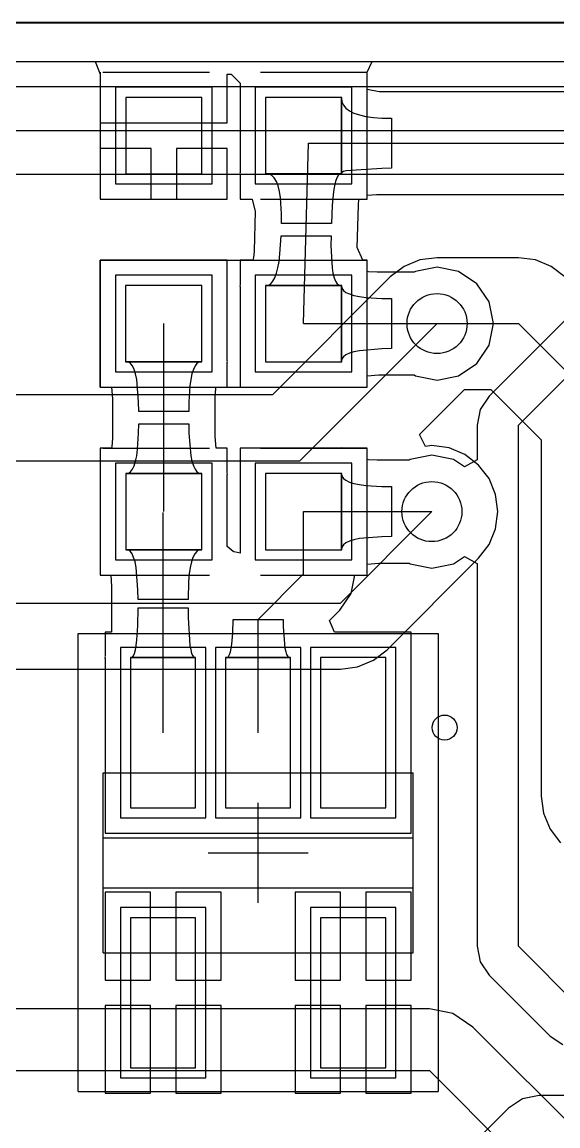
# Model space of a CAD drawing. Header units: millimetres. Extents: x 57.2 to 126.2, y 70.1 to 101.2.
# Drawn here: x 80.61 to 85.97, y 86.7 to 97.73 of the extents above; entities that cross this region are included whole.
import ezdxf

# ---------------------------------------------------------------- set-up
doc = ezdxf.new("R2010")
doc.units = ezdxf.units.MM
for name, color, linetype in [('BottomLayer', 5, 'Continuous'), ('BottomOverlay', 54, 'Continuous'), ('KeepOutLayer', 6, 'Continuous'), ('Mechanical13', 56, 'Continuous'), ('Mechanical15', 56, 'Continuous'), ('MultiLayer', 9, 'Continuous'), ('TopLayer', 1, 'Continuous'), ('TopOverlay', 2, 'Continuous'), ('TopPaste', 8, 'Continuous'), ('TopSolder', 216, 'Continuous')]:
    doc.layers.add(name, color=color, linetype=linetype)

# ---------------------------------------------------------------- blocks, each defined once
blk = doc.blocks.new('C0603_16')
at = {"layer": 'TopLayer'}
for p, q in [((-0.356, 0.559), (-0.356, -0.203)), ((0.406, 0.559), (-0.356, 0.559)), ((0.406, -0.203), (0.406, 0.559)), ((1.041, 0.559), (1.041, -0.203)), ((1.803, 0.559), (1.041, 0.559)), ((1.803, -0.203), (1.803, 0.559)), ((-0.356, -0.203), (0.406, -0.203)), ((1.041, -0.203), (1.803, -0.203))]:
    blk.add_line(p, q, dxfattribs=at)
at = {"layer": 'TopOverlay'}
for p, q in [((0.457, 0.813), (-0.61, 0.813)), ((-0.61, 0.813), (-0.61, -0.457)), ((2.032, 0.813), (0.965, 0.813)), ((2.057, 0.813), (2.057, -0.457)), ((0.457, -0.457), (-0.61, -0.457)), ((2.032, -0.457), (0.965, -0.457))]:
    blk.add_line(p, q, dxfattribs=at)
at = {"layer": 'TopPaste'}
for p, q in [((-0.356, 0.559), (-0.356, -0.203)), ((0.406, 0.559), (-0.356, 0.559)), ((0.406, -0.203), (0.406, 0.559)), ((1.041, 0.559), (1.041, -0.203)), ((1.803, 0.559), (1.041, 0.559)), ((1.803, -0.203), (1.803, 0.559)), ((-0.356, -0.203), (0.406, -0.203)), ((1.041, -0.203), (1.803, -0.203))]:
    blk.add_line(p, q, dxfattribs=at)
at = {"layer": 'TopSolder'}
for p, q in [((-0.457, 0.66), (-0.457, -0.305)), ((0.508, 0.66), (-0.457, 0.66)), ((0.508, -0.305), (0.508, 0.66)), ((0.94, 0.66), (0.94, -0.305)), ((1.905, 0.66), (0.94, 0.66)), ((1.905, -0.305), (1.905, 0.66)), ((-0.457, -0.305), (0.508, -0.305)), ((0.94, -0.305), (1.905, -0.305))]:
    blk.add_line(p, q, dxfattribs=at)
blk = doc.blocks.new('C0603_18')
at = {"layer": 'TopLayer'}
for p, q in [((-0.356, 0.559), (-0.356, -0.203)), ((0.406, 0.559), (-0.356, 0.559)), ((0.406, -0.203), (0.406, 0.559)), ((1.041, 0.559), (1.041, -0.203)), ((1.803, 0.559), (1.041, 0.559)), ((1.803, -0.203), (1.803, 0.559)), ((-0.356, -0.203), (0.406, -0.203)), ((1.041, -0.203), (1.803, -0.203))]:
    blk.add_line(p, q, dxfattribs=at)
at = {"layer": 'TopOverlay'}
for p, q in [((0.457, 0.813), (-0.61, 0.813)), ((-0.61, 0.813), (-0.61, -0.457)), ((2.032, 0.813), (0.965, 0.813)), ((2.057, 0.813), (2.057, -0.457)), ((0.457, -0.457), (-0.61, -0.457)), ((2.032, -0.457), (0.965, -0.457))]:
    blk.add_line(p, q, dxfattribs=at)
at = {"layer": 'TopPaste'}
for p, q in [((-0.356, 0.559), (-0.356, -0.203)), ((0.406, 0.559), (-0.356, 0.559)), ((0.406, -0.203), (0.406, 0.559)), ((1.041, 0.559), (1.041, -0.203)), ((1.803, 0.559), (1.041, 0.559)), ((1.803, -0.203), (1.803, 0.559)), ((-0.356, -0.203), (0.406, -0.203)), ((1.041, -0.203), (1.803, -0.203))]:
    blk.add_line(p, q, dxfattribs=at)
at = {"layer": 'TopSolder'}
for p, q in [((-0.457, 0.66), (-0.457, -0.305)), ((0.508, 0.66), (-0.457, 0.66)), ((0.508, -0.305), (0.508, 0.66)), ((0.94, 0.66), (0.94, -0.305)), ((1.905, 0.66), (0.94, 0.66)), ((1.905, -0.305), (1.905, 0.66)), ((-0.457, -0.305), (0.508, -0.305)), ((0.94, -0.305), (1.905, -0.305))]:
    blk.add_line(p, q, dxfattribs=at)
blk = doc.blocks.new('R0603_46')
at = {"layer": 'TopLayer'}
for p, q in [((-1.08, 0.381), (-1.08, -0.381)), ((-0.318, 0.381), (-1.08, 0.381)), ((-0.318, -0.381), (-0.318, 0.381)), ((0.317, 0.381), (0.317, -0.381)), ((1.079, 0.381), (0.317, 0.381)), ((1.079, -0.381), (1.079, 0.381)), ((-1.08, -0.381), (-0.318, -0.381)), ((0.317, -0.381), (1.079, -0.381))]:
    blk.add_line(p, q, dxfattribs=at)
at = {"layer": 'TopOverlay'}
for p, q in [((-1.334, 0.635), (1.333, 0.635)), ((-1.334, -0.635), (-1.334, 0.635)), ((1.333, -0.635), (1.333, 0.635)), ((-1.334, -0.635), (1.333, -0.635))]:
    blk.add_line(p, q, dxfattribs=at)
at = {"layer": 'TopPaste'}
for p, q in [((-1.08, 0.381), (-1.08, -0.381)), ((-0.318, 0.381), (-1.08, 0.381)), ((-0.318, -0.381), (-0.318, 0.381)), ((0.317, 0.381), (0.317, -0.381)), ((1.079, 0.381), (0.317, 0.381)), ((1.079, -0.381), (1.079, 0.381)), ((-1.08, -0.381), (-0.318, -0.381)), ((0.317, -0.381), (1.079, -0.381))]:
    blk.add_line(p, q, dxfattribs=at)
at = {"layer": 'TopSolder'}
for p, q in [((-1.181, 0.483), (-1.181, -0.483)), ((-0.216, 0.483), (-1.181, 0.483)), ((-0.216, -0.483), (-0.216, 0.483)), ((0.216, 0.483), (0.216, -0.483)), ((1.181, 0.483), (0.216, 0.483)), ((1.181, -0.483), (1.181, 0.483)), ((-1.181, -0.483), (-0.216, -0.483)), ((0.216, -0.483), (1.181, -0.483))]:
    blk.add_line(p, q, dxfattribs=at)
blk = doc.blocks.new('SSH1106_B_50')
at = {"layer": 'BottomOverlay'}
blk.add_line((37.362, -25.381), (2.762, -25.381), dxfattribs=at)
blk = doc.blocks.new('PL5353A_57')
at = {"layer": 'Mechanical13'}
for p, q in [((-0.894, -2.525), (-0.894, 0.575)), ((0.906, 0.575), (-0.894, 0.575)), ((0.906, -2.525), (0.906, 0.575)), ((0.906, -2.525), (-0.894, -2.525))]:
    blk.add_line(p, q, dxfattribs=at)
at = {"layer": 'Mechanical15'}
for p, q in [((-2.286, -2.775), (-2.286, 0.825)), ((-2.286, 0.825), (2.292, 0.825)), ((2.292, -2.775), (2.292, 0.825)), ((-0.095, -1.475), (-0.095, -0.475)), ((0.405, -0.975), (-0.595, -0.975)), ((2.292, -2.775), (-2.286, -2.775))]:
    blk.add_line(p, q, dxfattribs=at)
at = {"layer": 'TopLayer'}
for p, q in [((-0.545, 0.3), (-2.045, 0.3)), ((-2.045, 0.3), (-2.045, -0.35)), ((-0.545, -0.35), (-0.545, 0.3)), ((2.055, 0.3), (0.555, 0.3)), ((0.555, 0.3), (0.555, -0.35)), ((2.055, -0.35), (2.055, 0.3)), ((-2.045, -0.35), (-0.545, -0.35)), ((0.555, -0.35), (2.055, -0.35)), ((-0.545, -0.65), (-2.045, -0.65)), ((-2.045, -0.65), (-2.045, -1.3)), ((-0.545, -1.3), (-0.545, -0.65)), ((-2.045, -1.3), (-0.545, -1.3)), ((-0.545, -1.6), (-2.045, -1.6)), ((-2.045, -1.6), (-2.045, -2.25)), ((-0.545, -2.25), (-0.545, -1.6)), ((2.055, -1.6), (0.555, -1.6)), ((0.555, -1.6), (0.555, -2.25)), ((2.055, -2.25), (2.055, -1.6)), ((-2.045, -2.25), (-0.545, -2.25)), ((0.555, -2.25), (2.055, -2.25))]:
    blk.add_line(p, q, dxfattribs=at)
at = {"layer": 'TopOverlay'}
for p, q in [((0.256, 0.575), (-0.244, 0.575)), ((-0.244, -2.525), (-0.244, 0.575)), ((0.256, -2.525), (0.256, 0.575)), ((0.256, -2.525), (-0.244, -2.525))]:
    blk.add_line(p, q, dxfattribs=at)
blk.add_circle((-1.346, 0.889), 0.125, dxfattribs=at)
at = {"layer": 'TopPaste'}
for p, q in [((-0.545, 0.3), (-2.045, 0.3)), ((-2.045, 0.3), (-2.045, -0.35)), ((-0.545, -0.35), (-0.545, 0.3)), ((2.055, 0.3), (0.555, 0.3)), ((0.555, 0.3), (0.555, -0.35)), ((2.055, -0.35), (2.055, 0.3)), ((-2.045, -0.35), (-0.545, -0.35)), ((0.555, -0.35), (2.055, -0.35)), ((-0.545, -0.65), (-2.045, -0.65)), ((-2.045, -0.65), (-2.045, -1.3)), ((-0.545, -1.3), (-0.545, -0.65)), ((-2.045, -1.3), (-0.545, -1.3)), ((-0.545, -1.6), (-2.045, -1.6)), ((-2.045, -1.6), (-2.045, -2.25)), ((-0.545, -2.25), (-0.545, -1.6)), ((2.055, -1.6), (0.555, -1.6)), ((0.555, -1.6), (0.555, -2.25)), ((2.055, -2.25), (2.055, -1.6)), ((-2.045, -2.25), (-0.545, -2.25)), ((0.555, -2.25), (2.055, -2.25))]:
    blk.add_line(p, q, dxfattribs=at)
at = {"layer": 'TopSolder'}
for p, q in [((-0.444, 0.401), (-2.147, 0.401)), ((-2.147, 0.401), (-2.147, -0.452)), ((-0.444, -0.452), (-0.444, 0.401)), ((2.156, 0.401), (0.453, 0.401)), ((0.453, 0.401), (0.453, -0.452)), ((2.156, -0.452), (2.156, 0.401)), ((-2.147, -0.452), (-0.444, -0.452)), ((-0.444, -0.549), (-2.147, -0.549)), ((-2.147, -0.549), (-2.147, -1.402)), ((-0.444, -1.402), (-0.444, -0.549)), ((0.453, -0.452), (2.156, -0.452)), ((-2.147, -1.402), (-0.444, -1.402)), ((-0.444, -1.499), (-2.147, -1.499)), ((-2.147, -1.499), (-2.147, -2.352)), ((-0.444, -2.352), (-0.444, -1.499)), ((2.156, -1.499), (0.453, -1.499)), ((0.453, -1.499), (0.453, -2.352)), ((2.156, -2.352), (2.156, -1.499)), ((-2.147, -2.352), (-0.444, -2.352)), ((0.453, -2.352), (2.156, -2.352))]:
    blk.add_line(p, q, dxfattribs=at)

msp = doc.modelspace()

# ---------------------------------------------------------------- linework, layer by layer
at = {"layer": 'BottomLayer'}
for p, q in [((78.441, 97.337), (97.487, 97.337)), ((86.385, 97.084), (68.732, 97.084)), ((68.732, 96.647), (86.385, 96.647)), ((76.417, 96.21), (86.204, 96.21)), ((84.589, 95.354), (84.43, 95.288)), ((84.76, 95.376), (84.589, 95.354)), ((85.573, 95.376), (84.76, 95.376)), ((85.743, 95.354), (85.573, 95.376)), ((85.902, 95.288), (85.743, 95.354)), ((84.43, 95.288), (84.293, 95.183)), ((86.039, 95.183), (85.902, 95.288)), ((84.293, 95.183), (83.115, 94.005)), ((83.388, 93.345), (84.76, 94.717)), ((84.76, 94.717), (85.573, 94.717)), ((85.573, 94.717), (86.462, 93.828)), ((84.584, 93.608), (85.033, 94.057)), ((85.033, 94.057), (85.299, 94.057)), ((85.299, 94.057), (85.802, 93.554)), ((83.115, 94.005), (68.91, 94.005)), ((84.644, 93.488), (84.584, 93.608)), ((84.709, 93.497), (84.644, 93.488)), ((84.88, 93.474), (84.709, 93.497)), ((85.039, 93.408), (84.88, 93.474)), ((85.802, 93.554), (85.802, 89.992)), ((85.175, 93.303), (85.039, 93.408)), ((68.91, 93.345), (83.388, 93.345)), ((85.28, 93.167), (85.175, 93.303)), ((85.346, 93.008), (85.28, 93.167)), ((85.369, 92.837), (85.346, 93.008)), ((83.795, 91.923), (84.709, 92.837)), ((85.346, 92.666), (85.369, 92.837)), ((85.28, 92.507), (85.346, 92.666)), ((85.175, 92.371), (85.28, 92.507)), ((84.261, 91.456), (85.175, 92.371)), ((69.469, 91.923), (83.795, 91.923)), ((84.124, 91.351), (84.261, 91.456)), ((83.795, 91.263), (83.965, 91.285)), ((83.965, 91.285), (84.124, 91.351)), ((76.503, 91.263), (83.795, 91.263)), ((85.802, 89.992), (85.824, 89.821)), ((85.824, 89.821), (85.89, 89.662)), ((85.89, 89.662), (85.995, 89.526)), ((84.684, 87.865), (78.715, 87.865)), ((84.919, 87.818), (84.684, 87.865)), ((85.119, 87.684), (84.919, 87.818)), ((86.488, 86.315), (85.119, 87.684)), ((78.715, 87.249), (84.684, 87.249)), ((84.684, 87.249), (86.233, 85.7))]:
    msp.add_line(p, q, dxfattribs=at)
for centre in [(84.76, 94.717), (84.709, 92.837)]:
    msp.add_circle(centre, 0.3, dxfattribs=at)
at = {"layer": 'KeepOutLayer'}
msp.add_line((78.441, 97.725), (123.89, 97.725), dxfattribs=at)
at = {"layer": 'MultiLayer'}
for centre in [(84.76, 94.717), (84.709, 92.837)]:
    msp.add_circle(centre, 0.3, dxfattribs=at)
at = {"layer": 'TopLayer'}
for p, q in [((80.202, 97.337), (81.343, 97.337)), ((81.343, 97.337), (81.394, 97.21)), ((84.061, 97.231), (84.113, 97.337)), ((84.113, 97.337), (97.487, 97.337)), ((84.061, 97.21), (84.061, 97.231)), ((81.394, 97.21), (81.394, 96.723)), ((82.664, 96.723), (82.664, 97.21)), ((82.664, 97.21), (82.701, 97.21)), ((82.701, 97.21), (82.791, 97.12)), ((82.791, 97.12), (82.791, 96.228)), ((84.061, 97.056), (84.061, 97.21)), ((84.181, 97.034), (84.061, 97.056)), ((87.712, 97.034), (84.181, 97.034)), ((83.804, 96.218), (83.804, 96.974)), ((83.804, 96.974), (83.809, 96.935)), ((83.809, 96.935), (83.824, 96.901)), ((83.824, 96.901), (83.849, 96.87)), ((83.849, 96.87), (83.884, 96.843)), ((83.884, 96.843), (83.929, 96.821)), ((83.929, 96.821), (83.984, 96.803)), ((83.984, 96.803), (84.049, 96.788)), ((84.049, 96.788), (84.124, 96.778)), ((81.394, 96.723), (82.029, 96.723)), ((82.029, 96.723), (82.664, 96.723)), ((84.124, 96.778), (84.209, 96.772)), ((84.209, 96.772), (84.304, 96.77)), ((84.304, 96.77), (84.304, 96.27)), ((81.902, 96.469), (81.394, 96.469)), ((81.394, 96.469), (81.394, 95.961)), ((81.902, 95.961), (81.902, 96.469)), ((82.664, 96.469), (82.156, 96.469)), ((82.156, 96.469), (82.156, 95.961)), ((82.664, 95.961), (82.664, 96.469)), ((83.426, 94.717), (83.477, 96.52)), ((83.477, 96.52), (89.05, 96.52)), ((83.824, 96.237), (83.809, 96.228)), ((83.849, 96.245), (83.824, 96.237)), ((84.209, 96.269), (83.849, 96.245)), ((84.304, 96.27), (84.209, 96.269)), ((82.791, 96.228), (82.789, 96.218)), ((82.789, 96.218), (82.791, 96.209)), ((82.791, 96.209), (82.791, 95.961)), ((83.081, 96.213), (83.048, 96.218)), ((83.048, 96.218), (83.804, 96.218)), ((83.109, 96.198), (83.081, 96.213)), ((83.134, 96.173), (83.109, 96.198)), ((83.155, 96.138), (83.134, 96.173)), ((83.172, 96.093), (83.155, 96.138)), ((83.747, 96.138), (83.737, 96.093)), ((83.759, 96.173), (83.747, 96.138)), ((83.773, 96.198), (83.759, 96.173)), ((83.788, 96.213), (83.773, 96.198)), ((83.804, 96.218), (83.788, 96.213)), ((83.809, 96.228), (83.804, 96.218)), ((83.186, 96.038), (83.172, 96.093)), ((83.196, 95.973), (83.186, 96.038)), ((83.727, 96.038), (83.713, 95.898)), ((83.737, 96.093), (83.727, 96.038)), ((81.394, 95.961), (81.902, 95.961)), ((82.156, 95.961), (82.664, 95.961)), ((82.791, 95.961), (82.914, 95.961)), ((82.914, 95.961), (82.944, 95.837)), ((83.205, 95.813), (83.196, 95.973)), ((83.974, 95.902), (83.98, 95.961)), ((83.98, 95.961), (84.061, 95.961)), ((84.061, 96), (84.155, 96.006)), ((84.061, 95.961), (84.061, 96)), ((84.155, 96.006), (87.808, 96.006)), ((82.944, 95.837), (82.933, 95.446)), ((83.204, 95.718), (83.205, 95.813)), ((83.713, 95.898), (83.705, 95.718)), ((83.962, 95.477), (83.974, 95.902)), ((83.705, 95.718), (83.204, 95.718)), ((83.19, 95.414), (83.201, 95.594)), ((83.201, 95.594), (83.701, 95.594)), ((83.701, 95.594), (83.7, 95.499)), ((83.7, 95.499), (83.711, 95.274)), ((84.02, 95.352), (83.962, 95.477)), ((86.805, 95.516), (85.281, 93.992)), ((82.664, 95.352), (81.394, 95.352)), ((81.394, 95.352), (81.394, 94.348)), ((82.664, 94.348), (82.664, 95.352)), ((82.92, 95.352), (82.791, 95.352)), ((82.791, 95.352), (82.791, 95.104)), ((82.925, 95.378), (82.92, 95.352)), ((82.932, 95.438), (82.925, 95.378)), ((82.933, 95.446), (82.932, 95.438)), ((83.181, 95.339), (83.19, 95.414)), ((84.061, 95.352), (84.02, 95.352)), ((84.061, 95.238), (84.061, 95.352)), ((83.156, 95.22), (83.17, 95.274)), ((83.17, 95.274), (83.181, 95.339)), ((83.711, 95.274), (83.72, 95.22)), ((84.76, 95.281), (84.544, 95.238)), ((84.976, 95.238), (84.76, 95.281)), ((83.099, 95.115), (83.12, 95.14)), ((83.12, 95.14), (83.139, 95.175)), ((83.139, 95.175), (83.156, 95.22)), ((83.72, 95.22), (83.731, 95.175)), ((83.731, 95.175), (83.746, 95.14)), ((83.746, 95.14), (83.763, 95.115)), ((84.075, 95.236), (84.061, 95.238)), ((84.161, 95.23), (84.075, 95.236)), ((84.532, 95.23), (84.161, 95.23)), ((84.544, 95.238), (84.532, 95.23)), ((85.159, 95.116), (84.976, 95.238)), ((85.573, 93.701), (87.097, 95.225)), ((82.791, 95.104), (82.789, 95.095)), ((82.789, 95.095), (82.791, 95.085)), ((82.791, 95.085), (82.791, 94.082)), ((83.048, 95.095), (83.075, 95.1)), ((83.804, 95.095), (83.048, 95.095)), ((83.075, 95.1), (83.099, 95.115)), ((83.763, 95.115), (83.782, 95.1)), ((83.782, 95.1), (83.804, 95.095)), ((83.804, 94.339), (83.804, 95.095)), ((83.804, 95.095), (83.809, 95.07)), ((83.809, 95.07), (83.824, 95.048)), ((83.824, 95.048), (83.849, 95.029)), ((83.849, 95.029), (83.884, 95.013)), ((85.282, 94.933), (85.159, 95.116)), ((83.884, 95.013), (83.929, 94.999)), ((83.929, 94.999), (83.984, 94.987)), ((83.984, 94.987), (84.049, 94.978)), ((84.049, 94.978), (84.209, 94.968)), ((84.209, 94.968), (84.304, 94.967)), ((84.304, 94.967), (84.304, 94.467)), ((85.325, 94.717), (85.282, 94.933)), ((82.029, 92.837), (82.029, 94.717)), ((83.426, 94.717), (84.76, 94.717)), ((85.282, 94.5), (85.325, 94.717)), ((85.159, 94.317), (85.282, 94.5)), ((83.809, 94.363), (83.804, 94.339)), ((83.824, 94.385), (83.809, 94.363)), ((83.849, 94.404), (83.824, 94.385)), ((83.884, 94.421), (83.849, 94.404)), ((83.929, 94.435), (83.884, 94.421)), ((83.984, 94.446), (83.929, 94.435)), ((84.209, 94.465), (83.984, 94.446)), ((84.304, 94.467), (84.209, 94.465)), ((81.394, 94.348), (81.392, 94.339)), ((81.392, 94.339), (81.394, 94.329)), ((81.394, 94.329), (81.394, 94.082)), ((81.676, 94.334), (81.651, 94.339)), ((81.651, 94.339), (82.407, 94.339)), ((81.697, 94.319), (81.676, 94.334)), ((81.717, 94.294), (81.697, 94.319)), ((81.733, 94.259), (81.717, 94.294)), ((81.747, 94.214), (81.733, 94.259)), ((82.325, 94.259), (82.311, 94.214)), ((82.342, 94.294), (82.325, 94.259)), ((82.361, 94.319), (82.342, 94.294)), ((82.383, 94.334), (82.361, 94.319)), ((82.407, 94.339), (82.383, 94.334)), ((82.666, 94.339), (82.664, 94.348)), ((82.664, 94.329), (82.666, 94.339)), ((82.664, 94.082), (82.664, 94.329)), ((84.976, 94.195), (85.159, 94.317)), ((81.759, 94.159), (81.747, 94.214)), ((81.778, 93.934), (81.759, 94.159)), ((82.3, 94.159), (82.291, 94.094)), ((82.311, 94.214), (82.3, 94.159)), ((84.061, 94.193), (84.178, 94.203)), ((84.061, 94.082), (84.061, 94.193)), ((84.178, 94.203), (84.532, 94.203)), ((84.532, 94.203), (84.544, 94.195)), ((84.544, 94.195), (84.76, 94.152)), ((84.76, 94.152), (84.976, 94.195)), ((81.394, 94.082), (81.505, 94.082)), ((81.505, 94.082), (81.515, 93.965)), ((82.291, 94.094), (82.281, 93.934)), ((82.543, 93.982), (82.549, 94.068)), ((82.549, 94.068), (82.551, 94.082)), ((82.551, 94.082), (82.664, 94.082)), ((82.791, 94.082), (83.795, 94.082)), ((83.795, 94.082), (83.804, 94.08)), ((83.804, 94.08), (83.814, 94.082)), ((83.814, 94.082), (84.061, 94.082)), ((81.515, 93.965), (81.515, 93.572)), ((81.779, 93.839), (81.778, 93.934)), ((82.281, 93.934), (82.279, 93.839)), ((82.543, 93.589), (82.543, 93.982)), ((85.281, 93.992), (85.192, 93.858)), ((82.279, 93.839), (81.779, 93.839)), ((85.192, 93.858), (85.161, 93.701)), ((81.778, 93.62), (81.779, 93.715)), ((81.779, 93.715), (82.279, 93.715)), ((82.279, 93.715), (82.281, 93.62)), ((85.161, 93.701), (85.161, 93.354)), ((85.573, 88.494), (85.573, 93.701)), ((81.768, 93.46), (81.778, 93.62)), ((82.281, 93.62), (82.3, 93.395)), ((82.553, 93.472), (82.543, 93.589)), ((81.51, 93.486), (81.508, 93.472)), ((81.515, 93.572), (81.51, 93.486)), ((81.508, 93.472), (81.394, 93.472)), ((81.394, 93.472), (81.394, 93.225)), ((81.747, 93.34), (81.759, 93.395)), ((81.759, 93.395), (81.768, 93.46)), ((82.3, 93.395), (82.311, 93.34)), ((82.664, 93.472), (82.553, 93.472)), ((82.664, 93.225), (82.664, 93.472)), ((83.795, 93.472), (82.791, 93.472)), ((82.791, 93.472), (82.791, 92.421)), ((83.804, 93.474), (83.795, 93.472)), ((83.814, 93.472), (83.804, 93.474)), ((84.061, 93.472), (83.814, 93.472)), ((84.061, 93.358), (84.061, 93.472)), ((84.709, 93.402), (84.493, 93.359)), ((84.925, 93.359), (84.709, 93.402)), ((81.697, 93.235), (81.717, 93.26)), ((81.717, 93.26), (81.733, 93.295)), ((81.733, 93.295), (81.747, 93.34)), ((82.311, 93.34), (82.325, 93.295)), ((82.325, 93.295), (82.342, 93.26)), ((82.342, 93.26), (82.361, 93.235)), ((84.075, 93.356), (84.061, 93.358)), ((84.161, 93.351), (84.075, 93.356)), ((84.481, 93.351), (84.161, 93.351)), ((84.493, 93.359), (84.481, 93.351)), ((85.034, 93.286), (84.925, 93.359)), ((85.161, 93.354), (85.034, 93.286)), ((81.394, 93.225), (81.392, 93.215)), ((81.392, 93.215), (81.394, 93.205)), ((81.394, 93.205), (81.394, 92.469)), ((81.651, 93.215), (81.676, 93.22)), ((82.407, 93.215), (81.651, 93.215)), ((81.676, 93.22), (81.697, 93.235)), ((82.361, 93.235), (82.383, 93.22)), ((82.383, 93.22), (82.407, 93.215)), ((82.666, 93.215), (82.664, 93.225)), ((82.664, 93.205), (82.666, 93.215)), ((82.664, 92.489), (82.664, 93.205)), ((83.804, 92.459), (83.804, 93.215)), ((83.804, 93.215), (83.809, 93.191)), ((83.809, 93.191), (83.824, 93.169)), ((83.824, 93.169), (83.849, 93.15)), ((83.849, 93.15), (83.884, 93.133)), ((83.884, 93.133), (83.929, 93.119)), ((83.929, 93.119), (83.984, 93.107)), ((83.984, 93.107), (84.049, 93.099)), ((84.049, 93.099), (84.209, 93.088)), ((84.209, 93.088), (84.304, 93.087)), ((84.304, 93.087), (84.304, 92.587)), ((82.022, 90.627), (82.022, 92.829)), ((83.426, 92.215), (83.426, 92.837)), ((83.426, 92.837), (84.709, 92.837)), ((82.721, 92.439), (82.664, 92.489)), ((83.809, 92.483), (83.804, 92.459)), ((83.824, 92.505), (83.809, 92.483)), ((83.849, 92.524), (83.824, 92.505)), ((83.884, 92.541), (83.849, 92.524)), ((83.929, 92.555), (83.884, 92.541)), ((83.984, 92.567), (83.929, 92.555)), ((84.209, 92.586), (83.984, 92.567)), ((84.304, 92.587), (84.209, 92.586)), ((81.394, 92.469), (81.392, 92.459)), ((81.392, 92.459), (81.394, 92.449)), ((81.394, 92.449), (81.394, 92.202)), ((81.674, 92.454), (81.651, 92.459)), ((81.651, 92.459), (82.407, 92.459)), ((81.695, 92.439), (81.674, 92.454)), ((81.713, 92.414), (81.695, 92.439)), ((81.728, 92.379), (81.713, 92.414)), ((81.742, 92.334), (81.728, 92.379)), ((82.32, 92.379), (82.306, 92.334)), ((82.338, 92.414), (82.32, 92.379)), ((82.358, 92.439), (82.338, 92.414)), ((82.381, 92.454), (82.358, 92.439)), ((82.407, 92.459), (82.381, 92.454)), ((82.73, 92.435), (82.721, 92.439)), ((82.731, 92.434), (82.73, 92.435)), ((82.791, 92.421), (82.731, 92.434)), ((84.925, 92.315), (85.034, 92.388)), ((85.034, 92.388), (85.161, 92.32)), ((81.752, 92.279), (81.742, 92.334)), ((81.77, 92.054), (81.752, 92.279)), ((82.293, 92.279), (82.284, 92.214)), ((82.306, 92.334), (82.293, 92.279)), ((84.061, 92.313), (84.178, 92.323)), ((84.061, 92.202), (84.061, 92.313)), ((84.178, 92.323), (84.481, 92.323)), ((84.481, 92.323), (84.493, 92.315)), ((84.493, 92.315), (84.709, 92.272)), ((84.709, 92.272), (84.925, 92.315)), ((85.161, 92.32), (85.161, 88.494)), ((81.394, 92.202), (81.499, 92.202)), ((81.499, 92.202), (81.508, 92.09)), ((82.284, 92.214), (82.277, 92.139)), ((82.972, 91.76), (83.426, 92.215)), ((83.901, 92.018), (83.938, 92.202)), ((83.938, 92.202), (84.061, 92.202)), ((81.508, 92.09), (81.508, 91.669)), ((81.772, 91.959), (81.77, 92.054)), ((82.277, 92.139), (82.272, 91.959)), ((82.272, 91.959), (81.772, 91.959)), ((83.79, 91.851), (83.901, 92.018)), ((81.769, 91.694), (81.772, 91.874)), ((81.772, 91.874), (82.272, 91.874)), ((82.272, 91.874), (82.272, 91.779)), ((83.687, 91.749), (83.79, 91.851)), ((82.272, 91.779), (82.29, 91.499)), ((82.719, 91.621), (82.722, 91.76)), ((82.722, 91.76), (83.222, 91.76)), ((82.972, 90.627), (82.972, 91.76)), ((83.222, 91.76), (83.222, 91.687)), ((83.735, 91.631), (83.687, 91.749)), ((81.505, 91.631), (81.443, 91.631)), ((81.443, 91.631), (81.443, 91.392)), ((81.508, 91.669), (81.505, 91.631)), ((81.76, 91.554), (81.769, 91.694)), ((82.71, 91.513), (82.719, 91.621)), ((83.222, 91.687), (83.24, 91.471)), ((84.501, 91.631), (83.735, 91.631)), ((84.501, 89.623), (84.501, 91.631)), ((81.746, 91.454), (81.754, 91.499)), ((81.754, 91.499), (81.76, 91.554)), ((82.29, 91.499), (82.298, 91.454)), ((82.704, 91.471), (82.71, 91.513)), ((81.443, 91.392), (81.441, 91.385)), ((81.441, 91.385), (81.442, 91.38)), ((81.442, 91.38), (81.441, 91.374)), ((81.7, 91.374), (81.713, 91.379)), ((81.713, 91.379), (81.726, 91.394)), ((81.726, 91.394), (81.736, 91.419)), ((81.736, 91.419), (81.746, 91.454)), ((82.298, 91.454), (82.307, 91.419)), ((82.307, 91.419), (82.318, 91.394)), ((82.318, 91.394), (82.33, 91.379)), ((82.33, 91.379), (82.344, 91.374)), ((82.65, 91.374), (82.663, 91.378)), ((82.663, 91.378), (82.676, 91.39)), ((82.676, 91.39), (82.686, 91.409)), ((82.686, 91.409), (82.696, 91.436)), ((82.696, 91.436), (82.704, 91.471)), ((83.24, 91.471), (83.248, 91.436)), ((83.248, 91.436), (83.257, 91.409)), ((83.257, 91.409), (83.268, 91.39)), ((83.268, 91.39), (83.28, 91.378)), ((83.28, 91.378), (83.294, 91.374)), ((81.441, 91.374), (81.443, 91.364)), ((81.443, 91.364), (81.443, 89.623)), ((82.344, 91.374), (81.7, 91.374)), ((83.294, 91.374), (82.65, 91.374)), ((81.443, 89.623), (84.501, 89.623)), ((81.895, 89.031), (81.443, 89.031)), ((81.443, 89.031), (81.443, 88.154)), ((81.895, 88.154), (81.895, 89.031)), ((82.601, 89.031), (82.149, 89.031)), ((82.149, 89.031), (82.149, 88.154)), ((82.601, 88.154), (82.601, 89.031)), ((83.795, 89.031), (83.343, 89.031)), ((83.343, 89.031), (83.343, 88.154)), ((83.795, 88.154), (83.795, 89.031)), ((84.501, 89.031), (84.049, 89.031)), ((84.049, 89.031), (84.049, 88.154)), ((84.501, 88.154), (84.501, 89.031)), ((85.161, 88.494), (85.192, 88.336)), ((85.573, 88.494), (86.182, 87.884)), ((85.192, 88.336), (85.281, 88.202)), ((85.281, 88.202), (85.891, 87.593)), ((81.443, 88.154), (81.895, 88.154)), ((82.149, 88.154), (82.601, 88.154)), ((83.343, 88.154), (83.795, 88.154)), ((84.049, 88.154), (84.501, 88.154)), ((81.895, 87.9), (81.443, 87.9)), ((81.443, 87.9), (81.443, 87.023)), ((81.895, 87.023), (81.895, 87.9)), ((82.601, 87.9), (82.149, 87.9)), ((82.149, 87.9), (82.149, 87.023)), ((82.601, 87.023), (82.601, 87.9)), ((83.795, 87.9), (83.343, 87.9)), ((83.343, 87.9), (83.343, 87.023)), ((83.795, 87.023), (83.795, 87.9)), ((84.501, 87.9), (84.049, 87.9)), ((84.049, 87.9), (84.049, 87.023)), ((84.501, 87.023), (84.501, 87.9)), ((85.891, 87.593), (86.017, 87.508)), ((81.443, 87.023), (81.895, 87.023)), ((82.149, 87.023), (82.601, 87.023)), ((83.343, 87.023), (83.795, 87.023)), ((84.049, 87.023), (84.501, 87.023)), ((85.615, 86.967), (85.473, 86.872)), ((85.782, 87.001), (85.615, 86.967)), ((90.425, 87.001), (85.782, 87.001)), ((85.473, 86.872), (84.743, 86.143))]:
    msp.add_line(p, q, dxfattribs=at)
for centre in [(84.76, 94.717), (84.709, 92.837)]:
    msp.add_circle(centre, 0.3, dxfattribs=at)

# ---------------------------------------------------------------- block references
for name, p, rotation in [('SSH1106_B_50', (99.318, 72.35), 180), ('C0603_16', (83.452, 96.774), 180), ('R0603_46', (82.728, 94.717), 360), ('C0603_18', (83.452, 93.015), 180), ('PL5353A_57', (83.947, 89.332), 270)]:
    msp.add_blockref(name, p, dxfattribs=dict(rotation=rotation))

doc.saveas('drawing.dxf')
